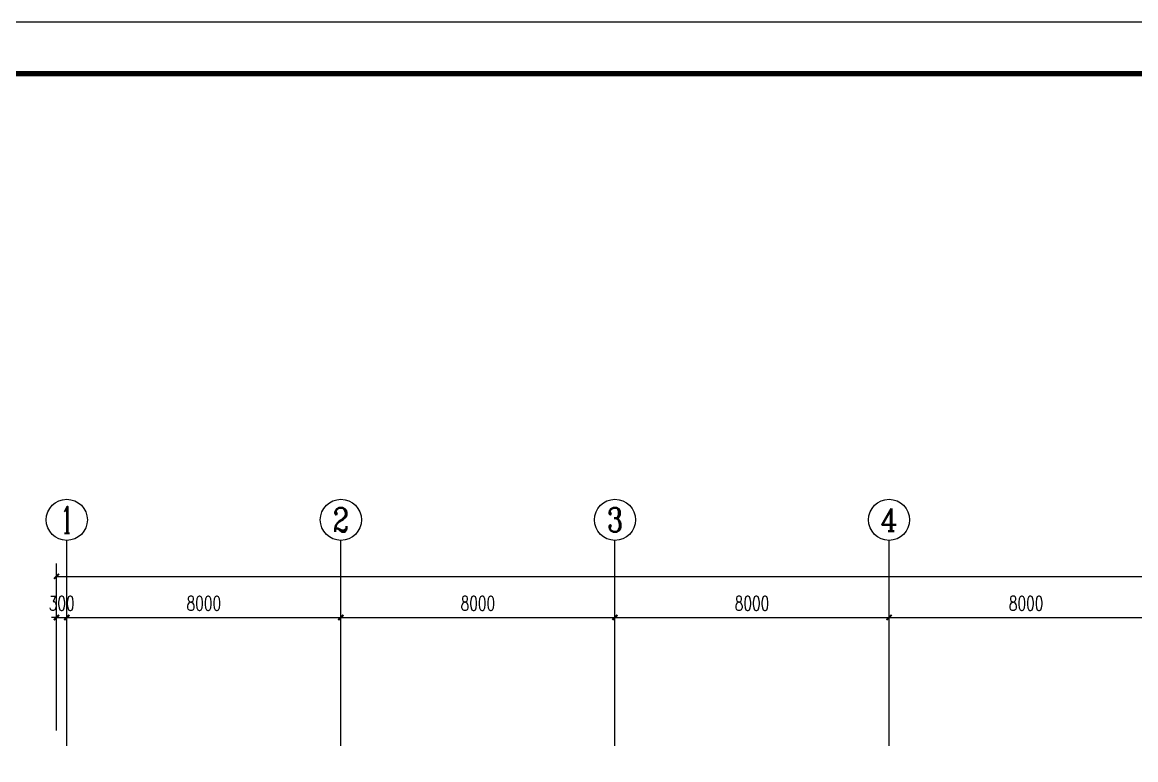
# Model space of a CAD drawing. Extents: x 1725663 to 4653551, y -550461 to 248782.
# Drawn here: x 2059250 to 2091750, y -445841 to -424311 of the extents above; entities that cross this region are included whole.
import ezdxf
from ezdxf.enums import TextEntityAlignment as Align

# ---------------------------------------------------------------- set-up
doc = ezdxf.new("R2010")
doc.units = 0
doc.header["$LTSCALE"] = 1000
for name, color, linetype in [('0-底图', 7, 'Continuous'), ('AXIS', 3, 'Continuous'), ('AXIS_TEXT', 7, 'Continuous'), ('BTTK', 7, 'Continuous'), ('PUB_TITLE', 4, 'Continuous')]:
    doc.layers.add(name, color=color, linetype=linetype)
doc.styles.add('_TCH_AXIS', font='COMPLEX', dxfattribs={"bigfont": 'GBCBIG'})
doc.styles.add('A_DIM_T3', font='SIMPLEX', dxfattribs={"width": 0.7, "bigfont": 'HZ'})
doc.styles.add('COMPLEX', font='COMPLEX')
doc.styles.add('HZ(TK)', font='geniso.shx', dxfattribs={"width": 0.9, "bigfont": 'hztxt.shx'})
doc.dimstyles.new('_TCH_ARCH&&150', dxfattribs={"dimtxt": 420, "dimasz": 150, "dimexe": 375, "dimexo": 450, "dimgap": 202.5, "dimtad": 1, "dimdec": 0, "dimzin": 0, "dimdsep": 46, "dimtxsty": 'A_DIM_T3', "dimblk": 'ARCHTICK', "dimcen": 0.09, "dimclrt": 7, "dimazin": 2, "dimtfac": 1, "dimtdec": 0, "dimtix": 1, "dimtmove": 2, "dimatfit": 3, "dimfxl": 150, "dimtolj": 1, "dimtzin": 0, "dimarcsym": 0})

# ---------------------------------------------------------------- blocks, each defined once
blk = doc.blocks.new('vhtemplate_2020年新竖式图框_A0')
at = {"layer": 'PUB_TITLE', "color": 7}
blk.add_lwpolyline([(0, 0), (1189, 0), (1189, 841), (0, 841)], close=True, dxfattribs=at)
at = {"layer": 'PUB_TITLE', "const_width": 1}
blk.add_lwpolyline([(25, 10), (1179, 10), (1179, 831), (25, 831)], close=True, dxfattribs=at)
at = {"layer": 'BTTK', "color": 4, "style": 'HZ(TK)', "width": 0.9}
for tag, p in [('合作单位', (1144, 743.5)), ('建设单位', (1144, 209.5)), ('工程名称', (1144, 176.5)), ('子项名称', (1154, 160)), ('图纸名称', (1144, 141))]:
    blk.add_attdef(tag, text='', height=3.5, dxfattribs=at).set_placement(p, align=Align.MIDDLE_CENTER)
for tag, p in [('注册证书号', (1156.5, 309.01)), ('注册印章号', (1156.5, 301.01)), ('设计号', (1154, 193)), ('图别', (1137.75, 34)), ('图号', (1170.25, 34)), ('版本号', (1137.75, 26)), ('日期', (1170.25, 26))]:
    blk.add_attdef(tag, text='', height=3.5, dxfattribs=at).set_placement(p, align=Align.MIDDLE)
blk = doc.blocks.new('_ArchTick')
at = {"color": 0, "linetype": 'ByBlock', "const_width": 0.4}
blk.add_lwpolyline([(-0.5, -0.5), (0.5, 0.5)], dxfattribs=at)
blk = doc.blocks.new('*D1082')
at = {"layer": 'AXIS', "color": 0, "lineweight": -2, "transparency": 16777216}
for p, q in [((1497007, -363854), (1497007, -358979)), ((1604207, -363854), (1604207, -358979)), ((1497007, -359354), (1604207, -359354))]:
    blk.add_line(p, q, dxfattribs=at)
at = {"layer": 'Defpoints', "color": 0, "transparency": 16777216}
for p in [(1604207, -359354), (1497007, -364304), (1604207, -364304)]:
    blk.add_point(p, dxfattribs=at)
at = {"layer": 'AXIS', "color": 0, "lineweight": -2, "transparency": 16777216, "xscale": 150, "yscale": 150, "zscale": 150, "rotation": 180}
blk.add_blockref('_ArchTick', (1497007, -359354), dxfattribs=at)
at = {"layer": 'AXIS', "color": 0, "lineweight": -2, "transparency": 16777216, "xscale": 150, "yscale": 150, "zscale": 150}
blk.add_blockref('_ArchTick', (1604207, -359354), dxfattribs=at)
at = {"layer": 'AXIS', "color": 7, "transparency": 16777216, "insert": (1550607, -358941), "char_height": 420, "attachment_point": 5, "style": 'A_DIM_T3'}
blk.add_mtext('\\A1;107200', dxfattribs=at)
blk = doc.blocks.new('*D1083')
at = {"layer": 'AXIS', "color": 0, "lineweight": -2, "transparency": 16777216}
for p, q in [((1497007, -363854), (1497007, -360179)), ((1497307, -363854), (1497307, -360179)), ((1497007, -360554), (1496857, -360554)), ((1497007, -360554), (1497307, -360554)), ((1497307, -360554), (1497457, -360554))]:
    blk.add_line(p, q, dxfattribs=at)
at = {"layer": 'Defpoints', "color": 0, "transparency": 16777216}
for p in [(1497307, -360554), (1497007, -364304), (1497307, -364304)]:
    blk.add_point(p, dxfattribs=at)
at = {"layer": 'AXIS', "color": 0, "lineweight": -2, "transparency": 16777216, "xscale": 150, "yscale": 150, "zscale": 150}
blk.add_blockref('_ArchTick', (1497007, -360554), dxfattribs=at)
at = {"layer": 'AXIS', "color": 0, "lineweight": -2, "transparency": 16777216, "xscale": 150, "yscale": 150, "zscale": 150, "rotation": 180}
blk.add_blockref('_ArchTick', (1497307, -360554), dxfattribs=at)
at = {"layer": 'AXIS', "color": 7, "transparency": 16777216, "insert": (1497157, -360141), "char_height": 420, "attachment_point": 5, "style": 'A_DIM_T3'}
blk.add_mtext('\\A1;300', dxfattribs=at)
blk = doc.blocks.new('*D1084')
at = {"layer": 'AXIS', "color": 0, "lineweight": -2, "transparency": 16777216}
for p, q in [((1497307, -363854), (1497307, -360179)), ((1505307, -363854), (1505307, -360179)), ((1497307, -360554), (1505307, -360554))]:
    blk.add_line(p, q, dxfattribs=at)
at = {"layer": 'Defpoints', "color": 0, "transparency": 16777216}
for p in [(1505307, -360554), (1497307, -364304), (1505307, -364304)]:
    blk.add_point(p, dxfattribs=at)
at = {"layer": 'AXIS', "color": 0, "lineweight": -2, "transparency": 16777216, "xscale": 150, "yscale": 150, "zscale": 150, "rotation": 180}
blk.add_blockref('_ArchTick', (1497307, -360554), dxfattribs=at)
at = {"layer": 'AXIS', "color": 0, "lineweight": -2, "transparency": 16777216, "xscale": 150, "yscale": 150, "zscale": 150}
blk.add_blockref('_ArchTick', (1505307, -360554), dxfattribs=at)
at = {"layer": 'AXIS', "color": 7, "transparency": 16777216, "insert": (1501307, -360141), "char_height": 420, "attachment_point": 5, "style": 'A_DIM_T3'}
blk.add_mtext('\\A1;8000', dxfattribs=at)
blk = doc.blocks.new('*D1085')
at = {"layer": 'AXIS', "color": 0, "lineweight": -2, "transparency": 16777216}
for p, q in [((1505307, -363854), (1505307, -360179)), ((1513307, -363854), (1513307, -360179)), ((1505307, -360554), (1513307, -360554))]:
    blk.add_line(p, q, dxfattribs=at)
at = {"layer": 'Defpoints', "color": 0, "transparency": 16777216}
for p in [(1513307, -360554), (1505307, -364304), (1513307, -364304)]:
    blk.add_point(p, dxfattribs=at)
at = {"layer": 'AXIS', "color": 0, "lineweight": -2, "transparency": 16777216, "xscale": 150, "yscale": 150, "zscale": 150, "rotation": 180}
blk.add_blockref('_ArchTick', (1505307, -360554), dxfattribs=at)
at = {"layer": 'AXIS', "color": 0, "lineweight": -2, "transparency": 16777216, "xscale": 150, "yscale": 150, "zscale": 150}
blk.add_blockref('_ArchTick', (1513307, -360554), dxfattribs=at)
at = {"layer": 'AXIS', "color": 7, "transparency": 16777216, "insert": (1509307, -360141), "char_height": 420, "attachment_point": 5, "style": 'A_DIM_T3'}
blk.add_mtext('\\A1;8000', dxfattribs=at)
blk = doc.blocks.new('*D1086')
at = {"layer": 'AXIS', "color": 0, "lineweight": -2, "transparency": 16777216}
for p, q in [((1513307, -363854), (1513307, -360179)), ((1521307, -363854), (1521307, -360179)), ((1513307, -360554), (1521307, -360554))]:
    blk.add_line(p, q, dxfattribs=at)
at = {"layer": 'Defpoints', "color": 0, "transparency": 16777216}
for p in [(1521307, -360554), (1513307, -364304), (1521307, -364304)]:
    blk.add_point(p, dxfattribs=at)
at = {"layer": 'AXIS', "color": 0, "lineweight": -2, "transparency": 16777216, "xscale": 150, "yscale": 150, "zscale": 150, "rotation": 180}
blk.add_blockref('_ArchTick', (1513307, -360554), dxfattribs=at)
at = {"layer": 'AXIS', "color": 0, "lineweight": -2, "transparency": 16777216, "xscale": 150, "yscale": 150, "zscale": 150}
blk.add_blockref('_ArchTick', (1521307, -360554), dxfattribs=at)
at = {"layer": 'AXIS', "color": 7, "transparency": 16777216, "insert": (1517307, -360141), "char_height": 420, "attachment_point": 5, "style": 'A_DIM_T3'}
blk.add_mtext('\\A1;8000', dxfattribs=at)
blk = doc.blocks.new('*D1087')
at = {"layer": 'AXIS', "color": 0, "lineweight": -2, "transparency": 16777216}
for p, q in [((1521307, -363854), (1521307, -360179)), ((1529307, -363854), (1529307, -360179)), ((1521307, -360554), (1529307, -360554))]:
    blk.add_line(p, q, dxfattribs=at)
at = {"layer": 'Defpoints', "color": 0, "transparency": 16777216}
for p in [(1529307, -360554), (1521307, -364304), (1529307, -364304)]:
    blk.add_point(p, dxfattribs=at)
at = {"layer": 'AXIS', "color": 0, "lineweight": -2, "transparency": 16777216, "xscale": 150, "yscale": 150, "zscale": 150, "rotation": 180}
blk.add_blockref('_ArchTick', (1521307, -360554), dxfattribs=at)
at = {"layer": 'AXIS', "color": 0, "lineweight": -2, "transparency": 16777216, "xscale": 150, "yscale": 150, "zscale": 150}
blk.add_blockref('_ArchTick', (1529307, -360554), dxfattribs=at)
at = {"layer": 'AXIS', "color": 7, "transparency": 16777216, "insert": (1525307, -360141), "char_height": 420, "attachment_point": 5, "style": 'A_DIM_T3'}
blk.add_mtext('\\A1;8000', dxfattribs=at)
blk = doc.blocks.new('*D1146')
at = {"layer": 'AXIS', "color": 0, "lineweight": -2, "transparency": 16777216}
for p, q in [((1497007, -363854), (1497007, -358979)), ((1604207, -363854), (1604207, -358979)), ((1497007, -359354), (1604207, -359354))]:
    blk.add_line(p, q, dxfattribs=at)
at = {"layer": 'Defpoints', "color": 0, "transparency": 16777216}
for p in [(1604207, -359354), (1497007, -364304), (1604207, -364304)]:
    blk.add_point(p, dxfattribs=at)
at = {"layer": 'AXIS', "color": 0, "lineweight": -2, "transparency": 16777216, "xscale": 150, "yscale": 150, "zscale": 150, "rotation": 180}
blk.add_blockref('_ArchTick', (1497007, -359354), dxfattribs=at)
at = {"layer": 'AXIS', "color": 0, "lineweight": -2, "transparency": 16777216, "xscale": 150, "yscale": 150, "zscale": 150}
blk.add_blockref('_ArchTick', (1604207, -359354), dxfattribs=at)
at = {"layer": 'AXIS', "color": 7, "transparency": 16777216, "insert": (1550607, -358941), "char_height": 420, "attachment_point": 5, "style": 'A_DIM_T3'}
blk.add_mtext('\\A1;107200', dxfattribs=at)
blk = doc.blocks.new('*D1147')
at = {"layer": 'AXIS', "color": 0, "lineweight": -2, "transparency": 16777216}
for p, q in [((1497007, -363854), (1497007, -360179)), ((1497307, -363854), (1497307, -360179)), ((1497007, -360554), (1496857, -360554)), ((1497007, -360554), (1497307, -360554)), ((1497307, -360554), (1497457, -360554))]:
    blk.add_line(p, q, dxfattribs=at)
at = {"layer": 'Defpoints', "color": 0, "transparency": 16777216}
for p in [(1497307, -360554), (1497007, -364304), (1497307, -364304)]:
    blk.add_point(p, dxfattribs=at)
at = {"layer": 'AXIS', "color": 0, "lineweight": -2, "transparency": 16777216, "xscale": 150, "yscale": 150, "zscale": 150}
blk.add_blockref('_ArchTick', (1497007, -360554), dxfattribs=at)
at = {"layer": 'AXIS', "color": 0, "lineweight": -2, "transparency": 16777216, "xscale": 150, "yscale": 150, "zscale": 150, "rotation": 180}
blk.add_blockref('_ArchTick', (1497307, -360554), dxfattribs=at)
at = {"layer": 'AXIS', "color": 7, "transparency": 16777216, "insert": (1497157, -360141), "char_height": 420, "attachment_point": 5, "style": 'A_DIM_T3'}
blk.add_mtext('\\A1;300', dxfattribs=at)
blk = doc.blocks.new('*D1148')
at = {"layer": 'AXIS', "color": 0, "lineweight": -2, "transparency": 16777216}
for p, q in [((1497307, -363854), (1497307, -360179)), ((1505307, -363854), (1505307, -360179)), ((1497307, -360554), (1505307, -360554))]:
    blk.add_line(p, q, dxfattribs=at)
at = {"layer": 'Defpoints', "color": 0, "transparency": 16777216}
for p in [(1505307, -360554), (1497307, -364304), (1505307, -364304)]:
    blk.add_point(p, dxfattribs=at)
at = {"layer": 'AXIS', "color": 0, "lineweight": -2, "transparency": 16777216, "xscale": 150, "yscale": 150, "zscale": 150, "rotation": 180}
blk.add_blockref('_ArchTick', (1497307, -360554), dxfattribs=at)
at = {"layer": 'AXIS', "color": 0, "lineweight": -2, "transparency": 16777216, "xscale": 150, "yscale": 150, "zscale": 150}
blk.add_blockref('_ArchTick', (1505307, -360554), dxfattribs=at)
at = {"layer": 'AXIS', "color": 7, "transparency": 16777216, "insert": (1501307, -360141), "char_height": 420, "attachment_point": 5, "style": 'A_DIM_T3'}
blk.add_mtext('\\A1;8000', dxfattribs=at)
blk = doc.blocks.new('*D1149')
at = {"layer": 'AXIS', "color": 0, "lineweight": -2, "transparency": 16777216}
for p, q in [((1505307, -363854), (1505307, -360179)), ((1513307, -363854), (1513307, -360179)), ((1505307, -360554), (1513307, -360554))]:
    blk.add_line(p, q, dxfattribs=at)
at = {"layer": 'Defpoints', "color": 0, "transparency": 16777216}
for p in [(1513307, -360554), (1505307, -364304), (1513307, -364304)]:
    blk.add_point(p, dxfattribs=at)
at = {"layer": 'AXIS', "color": 0, "lineweight": -2, "transparency": 16777216, "xscale": 150, "yscale": 150, "zscale": 150, "rotation": 180}
blk.add_blockref('_ArchTick', (1505307, -360554), dxfattribs=at)
at = {"layer": 'AXIS', "color": 0, "lineweight": -2, "transparency": 16777216, "xscale": 150, "yscale": 150, "zscale": 150}
blk.add_blockref('_ArchTick', (1513307, -360554), dxfattribs=at)
at = {"layer": 'AXIS', "color": 7, "transparency": 16777216, "insert": (1509307, -360141), "char_height": 420, "attachment_point": 5, "style": 'A_DIM_T3'}
blk.add_mtext('\\A1;8000', dxfattribs=at)
blk = doc.blocks.new('*D1150')
at = {"layer": 'AXIS', "color": 0, "lineweight": -2, "transparency": 16777216}
for p, q in [((1513307, -363854), (1513307, -360179)), ((1521307, -363854), (1521307, -360179)), ((1513307, -360554), (1521307, -360554))]:
    blk.add_line(p, q, dxfattribs=at)
at = {"layer": 'Defpoints', "color": 0, "transparency": 16777216}
for p in [(1521307, -360554), (1513307, -364304), (1521307, -364304)]:
    blk.add_point(p, dxfattribs=at)
at = {"layer": 'AXIS', "color": 0, "lineweight": -2, "transparency": 16777216, "xscale": 150, "yscale": 150, "zscale": 150, "rotation": 180}
blk.add_blockref('_ArchTick', (1513307, -360554), dxfattribs=at)
at = {"layer": 'AXIS', "color": 0, "lineweight": -2, "transparency": 16777216, "xscale": 150, "yscale": 150, "zscale": 150}
blk.add_blockref('_ArchTick', (1521307, -360554), dxfattribs=at)
at = {"layer": 'AXIS', "color": 7, "transparency": 16777216, "insert": (1517307, -360141), "char_height": 420, "attachment_point": 5, "style": 'A_DIM_T3'}
blk.add_mtext('\\A1;8000', dxfattribs=at)
blk = doc.blocks.new('*D1151')
at = {"layer": 'AXIS', "color": 0, "lineweight": -2, "transparency": 16777216}
for p, q in [((1521307, -363854), (1521307, -360179)), ((1529307, -363854), (1529307, -360179)), ((1521307, -360554), (1529307, -360554))]:
    blk.add_line(p, q, dxfattribs=at)
at = {"layer": 'Defpoints', "color": 0, "transparency": 16777216}
for p in [(1529307, -360554), (1521307, -364304), (1529307, -364304)]:
    blk.add_point(p, dxfattribs=at)
at = {"layer": 'AXIS', "color": 0, "lineweight": -2, "transparency": 16777216, "xscale": 150, "yscale": 150, "zscale": 150, "rotation": 180}
blk.add_blockref('_ArchTick', (1521307, -360554), dxfattribs=at)
at = {"layer": 'AXIS', "color": 0, "lineweight": -2, "transparency": 16777216, "xscale": 150, "yscale": 150, "zscale": 150}
blk.add_blockref('_ArchTick', (1529307, -360554), dxfattribs=at)
at = {"layer": 'AXIS', "color": 7, "transparency": 16777216, "insert": (1525307, -360141), "char_height": 420, "attachment_point": 5, "style": 'A_DIM_T3'}
blk.add_mtext('\\A1;8000', dxfattribs=at)
blk = doc.blocks.new('_AXISO')
blk.add_circle((0, 0), 0.5)
at = {"layer": 'AXIS_TEXT', "style": 'COMPLEX', "width": 1.041667}
blk.add_attdef('A', text='', height=0.56, dxfattribs=at).set_placement((-0.25, -0.28), (0.25, -0.28), align=Align.FIT)
blk = doc.blocks.new('*D1210')
at = {"layer": 'AXIS', "color": 0, "lineweight": -2, "transparency": 16777216}
for p, q in [((1497007, -363854), (1497007, -358979)), ((1604207, -363854), (1604207, -358979)), ((1497007, -359354), (1604207, -359354))]:
    blk.add_line(p, q, dxfattribs=at)
at = {"layer": 'Defpoints', "color": 0, "transparency": 16777216}
for p in [(1604207, -359354), (1497007, -364304), (1604207, -364304)]:
    blk.add_point(p, dxfattribs=at)
at = {"layer": 'AXIS', "color": 0, "lineweight": -2, "transparency": 16777216, "xscale": 150, "yscale": 150, "zscale": 150, "rotation": 180}
blk.add_blockref('_ArchTick', (1497007, -359354), dxfattribs=at)
at = {"layer": 'AXIS', "color": 0, "lineweight": -2, "transparency": 16777216, "xscale": 150, "yscale": 150, "zscale": 150}
blk.add_blockref('_ArchTick', (1604207, -359354), dxfattribs=at)
at = {"layer": 'AXIS', "color": 7, "transparency": 16777216, "insert": (1550607, -358941), "char_height": 420, "attachment_point": 5, "style": 'A_DIM_T3'}
blk.add_mtext('\\A1;107200', dxfattribs=at)
blk = doc.blocks.new('*D1211')
at = {"layer": 'AXIS', "color": 0, "lineweight": -2, "transparency": 16777216}
for p, q in [((1497007, -363854), (1497007, -360179)), ((1497307, -363854), (1497307, -360179)), ((1497007, -360554), (1496857, -360554)), ((1497007, -360554), (1497307, -360554)), ((1497307, -360554), (1497457, -360554))]:
    blk.add_line(p, q, dxfattribs=at)
at = {"layer": 'Defpoints', "color": 0, "transparency": 16777216}
for p in [(1497307, -360554), (1497007, -364304), (1497307, -364304)]:
    blk.add_point(p, dxfattribs=at)
at = {"layer": 'AXIS', "color": 0, "lineweight": -2, "transparency": 16777216, "xscale": 150, "yscale": 150, "zscale": 150}
blk.add_blockref('_ArchTick', (1497007, -360554), dxfattribs=at)
at = {"layer": 'AXIS', "color": 0, "lineweight": -2, "transparency": 16777216, "xscale": 150, "yscale": 150, "zscale": 150, "rotation": 180}
blk.add_blockref('_ArchTick', (1497307, -360554), dxfattribs=at)
at = {"layer": 'AXIS', "color": 7, "transparency": 16777216, "insert": (1497157, -360141), "char_height": 420, "attachment_point": 5, "style": 'A_DIM_T3'}
blk.add_mtext('\\A1;300', dxfattribs=at)
blk = doc.blocks.new('*D1212')
at = {"layer": 'AXIS', "color": 0, "lineweight": -2, "transparency": 16777216}
for p, q in [((1497307, -363854), (1497307, -360179)), ((1505307, -363854), (1505307, -360179)), ((1497307, -360554), (1505307, -360554))]:
    blk.add_line(p, q, dxfattribs=at)
at = {"layer": 'Defpoints', "color": 0, "transparency": 16777216}
for p in [(1505307, -360554), (1497307, -364304), (1505307, -364304)]:
    blk.add_point(p, dxfattribs=at)
at = {"layer": 'AXIS', "color": 0, "lineweight": -2, "transparency": 16777216, "xscale": 150, "yscale": 150, "zscale": 150, "rotation": 180}
blk.add_blockref('_ArchTick', (1497307, -360554), dxfattribs=at)
at = {"layer": 'AXIS', "color": 0, "lineweight": -2, "transparency": 16777216, "xscale": 150, "yscale": 150, "zscale": 150}
blk.add_blockref('_ArchTick', (1505307, -360554), dxfattribs=at)
at = {"layer": 'AXIS', "color": 7, "transparency": 16777216, "insert": (1501307, -360141), "char_height": 420, "attachment_point": 5, "style": 'A_DIM_T3'}
blk.add_mtext('\\A1;8000', dxfattribs=at)
blk = doc.blocks.new('*D1213')
at = {"layer": 'AXIS', "color": 0, "lineweight": -2, "transparency": 16777216}
for p, q in [((1505307, -363854), (1505307, -360179)), ((1513307, -363854), (1513307, -360179)), ((1505307, -360554), (1513307, -360554))]:
    blk.add_line(p, q, dxfattribs=at)
at = {"layer": 'Defpoints', "color": 0, "transparency": 16777216}
for p in [(1513307, -360554), (1505307, -364304), (1513307, -364304)]:
    blk.add_point(p, dxfattribs=at)
at = {"layer": 'AXIS', "color": 0, "lineweight": -2, "transparency": 16777216, "xscale": 150, "yscale": 150, "zscale": 150, "rotation": 180}
blk.add_blockref('_ArchTick', (1505307, -360554), dxfattribs=at)
at = {"layer": 'AXIS', "color": 0, "lineweight": -2, "transparency": 16777216, "xscale": 150, "yscale": 150, "zscale": 150}
blk.add_blockref('_ArchTick', (1513307, -360554), dxfattribs=at)
at = {"layer": 'AXIS', "color": 7, "transparency": 16777216, "insert": (1509307, -360141), "char_height": 420, "attachment_point": 5, "style": 'A_DIM_T3'}
blk.add_mtext('\\A1;8000', dxfattribs=at)
blk = doc.blocks.new('*D1214')
at = {"layer": 'AXIS', "color": 0, "lineweight": -2, "transparency": 16777216}
for p, q in [((1513307, -363854), (1513307, -360179)), ((1521307, -363854), (1521307, -360179)), ((1513307, -360554), (1521307, -360554))]:
    blk.add_line(p, q, dxfattribs=at)
at = {"layer": 'Defpoints', "color": 0, "transparency": 16777216}
for p in [(1521307, -360554), (1513307, -364304), (1521307, -364304)]:
    blk.add_point(p, dxfattribs=at)
at = {"layer": 'AXIS', "color": 0, "lineweight": -2, "transparency": 16777216, "xscale": 150, "yscale": 150, "zscale": 150, "rotation": 180}
blk.add_blockref('_ArchTick', (1513307, -360554), dxfattribs=at)
at = {"layer": 'AXIS', "color": 0, "lineweight": -2, "transparency": 16777216, "xscale": 150, "yscale": 150, "zscale": 150}
blk.add_blockref('_ArchTick', (1521307, -360554), dxfattribs=at)
at = {"layer": 'AXIS', "color": 7, "transparency": 16777216, "insert": (1517307, -360141), "char_height": 420, "attachment_point": 5, "style": 'A_DIM_T3'}
blk.add_mtext('\\A1;8000', dxfattribs=at)
blk = doc.blocks.new('*D1215')
at = {"layer": 'AXIS', "color": 0, "lineweight": -2, "transparency": 16777216}
for p, q in [((1521307, -363854), (1521307, -360179)), ((1529307, -363854), (1529307, -360179)), ((1521307, -360554), (1529307, -360554))]:
    blk.add_line(p, q, dxfattribs=at)
at = {"layer": 'Defpoints', "color": 0, "transparency": 16777216}
for p in [(1529307, -360554), (1521307, -364304), (1529307, -364304)]:
    blk.add_point(p, dxfattribs=at)
at = {"layer": 'AXIS', "color": 0, "lineweight": -2, "transparency": 16777216, "xscale": 150, "yscale": 150, "zscale": 150, "rotation": 180}
blk.add_blockref('_ArchTick', (1521307, -360554), dxfattribs=at)
at = {"layer": 'AXIS', "color": 0, "lineweight": -2, "transparency": 16777216, "xscale": 150, "yscale": 150, "zscale": 150}
blk.add_blockref('_ArchTick', (1529307, -360554), dxfattribs=at)
at = {"layer": 'AXIS', "color": 7, "transparency": 16777216, "insert": (1525307, -360141), "char_height": 420, "attachment_point": 5, "style": 'A_DIM_T3'}
blk.add_mtext('\\A1;8000', dxfattribs=at)
blk = doc.blocks.new('gkhkjk')
at = {"layer": 'AXIS'}
for p, q in [((1497307, -364303.8), (1497307, -358303.8)), ((1505307, -364303.8), (1505307, -358303.8)), ((1513307, -364303.8), (1513307, -358303.8)), ((1521307, -364303.8), (1521307, -358303.8))]:
    blk.add_line(p, q, dxfattribs=at)
ref = blk.add_blockref('_AXISO', (1497307, -357703.8), dxfattribs=dict(at, xscale=1200, yscale=1200, zscale=1200))
ref.add_attrib('A', '1', dxfattribs={"layer": 'AXIS_TEXT', "height": 772.1, "style": '_TCH_AXIS'}).set_placement((1497141.5, -358089.9), (1497472.4, -358089.9), align=Align.FIT)
ref = blk.add_blockref('_AXISO', (1505307, -357703.8), dxfattribs=dict(at, xscale=1200, yscale=1200, zscale=1200))
ref.add_attrib('A', '2', dxfattribs={"layer": 'AXIS_TEXT', "height": 698.9, "style": '_TCH_AXIS'}).set_placement((1505074, -358053.3), (1505540, -358053.3), align=Align.FIT)
ref = blk.add_blockref('_AXISO', (1513307, -357703.8), dxfattribs=dict(at, xscale=1200, yscale=1200, zscale=1200))
ref.add_attrib('A', '3', dxfattribs={"layer": 'AXIS_TEXT', "height": 698.9, "style": '_TCH_AXIS'}).set_placement((1513074, -358053.3), (1513540, -358053.3), align=Align.FIT)
ref = blk.add_blockref('_AXISO', (1521307, -357703.8), dxfattribs=dict(at, xscale=1200, yscale=1200, zscale=1200))
ref.add_attrib('A', '4', dxfattribs={"layer": 'AXIS_TEXT', "height": 668.2, "style": '_TCH_AXIS'}).set_placement((1521052.5, -358037.9), (1521561.5, -358037.9), align=Align.FIT)
for p1, p2, distance, picture, middle in [((1497007, -364303.8), (1604207, -364303.8), 4950, '*D1082', (1550607, -358941.3)), ((1497007, -364303.8), (1604207, -364303.8), 4950, '*D1146', (1550607, -358941.3)), ((1497007, -364303.8), (1604207, -364303.8), 4950, '*D1210', (1550607, -358941.3)), ((1497007, -364303.8), (1497307, -364303.8), 3750, '*D1083', (1497157, -360141.3)), ((1497007, -364303.8), (1497307, -364303.8), 3750, '*D1147', (1497157, -360141.3)), ((1497007, -364303.8), (1497307, -364303.8), 3750, '*D1211', (1497157, -360141.3)), ((1497307, -364303.8), (1505307, -364303.8), 3750, '*D1084', (1501307, -360141.3)), ((1497307, -364303.8), (1505307, -364303.8), 3750, '*D1148', (1501307, -360141.3)), ((1497307, -364303.8), (1505307, -364303.8), 3750, '*D1212', (1501307, -360141.3)), ((1505307, -364303.8), (1513307, -364303.8), 3750, '*D1085', (1509307, -360141.3)), ((1505307, -364303.8), (1513307, -364303.8), 3750, '*D1149', (1509307, -360141.3)), ((1505307, -364303.8), (1513307, -364303.8), 3750, '*D1213', (1509307, -360141.3)), ((1513307, -364303.8), (1521307, -364303.8), 3750, '*D1086', (1517307, -360141.3)), ((1513307, -364303.8), (1521307, -364303.8), 3750, '*D1150', (1517307, -360141.3)), ((1513307, -364303.8), (1521307, -364303.8), 3750, '*D1214', (1517307, -360141.3)), ((1521307, -364303.8), (1529307, -364303.8), 3750, '*D1087', (1525307, -360141.3)), ((1521307, -364303.8), (1529307, -364303.8), 3750, '*D1151', (1525307, -360141.3)), ((1521307, -364303.8), (1529307, -364303.8), 3750, '*D1215', (1525307, -360141.3))]:
    dim = blk.add_aligned_dim(p1=p1, p2=p2, distance=distance, dimstyle='_TCH_ARCH&&150', dxfattribs=at)
    dim.commit()
    dim.dimension.update_dxf_attribs({"geometry": picture, "text_midpoint": middle})

msp = doc.modelspace()

# ---------------------------------------------------------------- block references
at = {"layer": '0-底图', "xscale": 150, "yscale": 150, "zscale": 150}
msp.add_blockref('vhtemplate_2020年新竖式图框_A0', (2031892, -550461), dxfattribs=at)
at = {"layer": '0-底图'}
msp.add_blockref('gkhkjk', (563243, -81133), dxfattribs=at)

doc.saveas('drawing.dxf')
